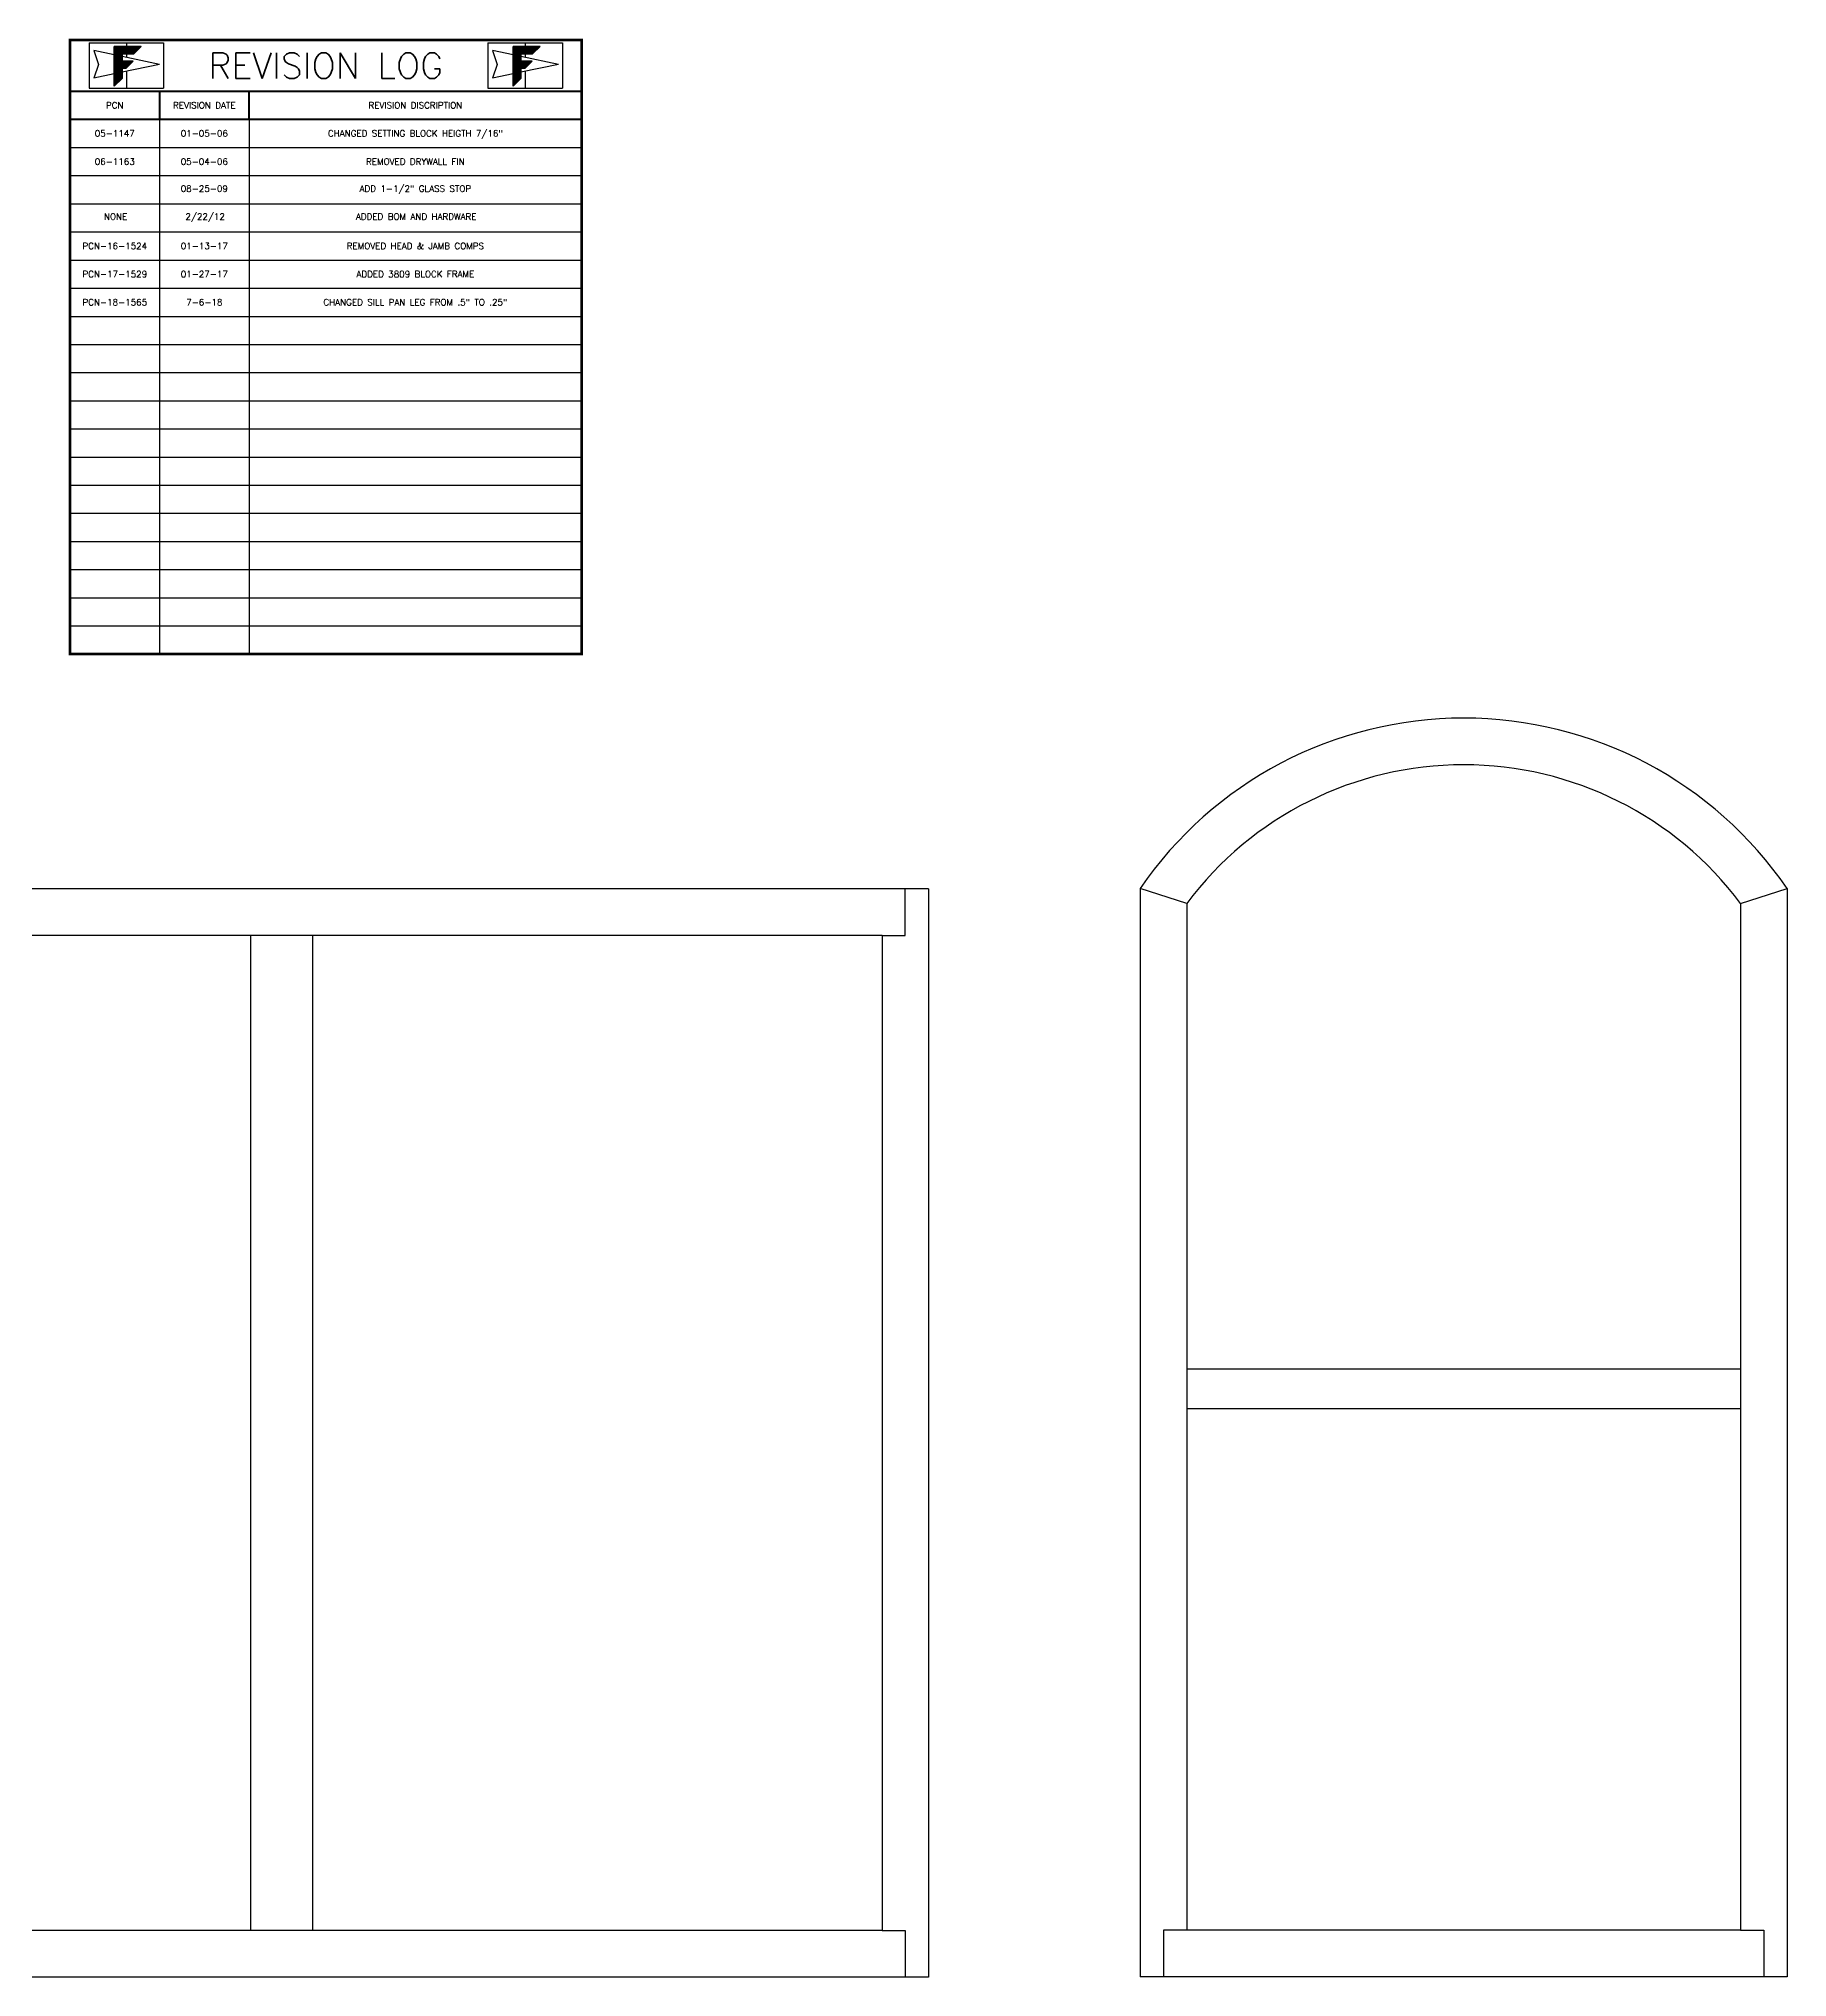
# Model space of a CAD drawing. Extents: x -26 to 91, y -47 to 75.
# Drawn here: x 22.9 to 91.2, y -46.7 to 29.1 of the extents above; entities that cross this region are included whole.
import ezdxf
from ezdxf.enums import TextEntityAlignment as Align

# ---------------------------------------------------------------- set-up
doc = ezdxf.new("R2010")
doc.units = 0
doc.header["$MEASUREMENT"] = 0
doc.layers.get('0').update_dxf_attribs({"linetype": 'CONTINUOUS'})
doc.layers.add('ELEV_FRAME', color=1, linetype='CONTINUOUS')
doc.layers.add('REVISION LOG', color=7, linetype='CONTINUOUS')
doc.styles.get("Standard").update_dxf_attribs({"font": 'simplex.shx'})

# ---------------------------------------------------------------- blocks, each defined once
blk = doc.blocks.new('*X23')
at = {"color": 0}
for p, q in [((7.233, 10.235), (7.463, 10.465)), ((7.233, 10.245), (7.452, 10.465)), ((7.233, 10.256), (7.442, 10.465)), ((7.233, 10.266), (7.431, 10.465)), ((7.233, 10.277), (7.42, 10.465)), ((7.233, 10.288), (7.41, 10.465)), ((7.233, 10.298), (7.399, 10.465)), ((7.233, 10.309), (7.389, 10.465)), ((7.233, 10.319), (7.378, 10.465)), ((7.233, 10.33), (7.367, 10.465)), ((7.233, 10.341), (7.357, 10.465)), ((7.233, 10.351), (7.346, 10.465)), ((7.233, 10.362), (7.336, 10.465)), ((7.233, 10.372), (7.325, 10.465)), ((7.233, 10.383), (7.314, 10.465)), ((7.233, 10.394), (7.304, 10.465)), ((7.233, 10.404), (7.293, 10.465)), ((7.233, 10.415), (7.283, 10.465)), ((7.233, 10.426), (7.272, 10.465)), ((7.233, 10.436), (7.261, 10.465)), ((7.233, 10.447), (7.251, 10.465)), ((7.233, 10.457), (7.24, 10.465)), ((7.355, 10.337), (7.233, 10.459)), ((7.355, 10.326), (7.233, 10.448)), ((7.355, 10.316), (7.233, 10.438)), ((7.355, 10.305), (7.233, 10.427)), ((7.355, 10.295), (7.233, 10.416)), ((7.355, 10.284), (7.233, 10.406)), ((7.355, 10.273), (7.233, 10.395)), ((7.355, 10.263), (7.233, 10.385)), ((7.355, 10.252), (7.233, 10.374)), ((7.355, 10.241), (7.233, 10.363)), ((7.44, 10.145), (7.233, 10.353)), ((7.233, 10.224), (7.355, 10.346)), ((7.435, 10.14), (7.233, 10.342)), ((7.233, 10.213), (7.355, 10.335)), ((7.43, 10.135), (7.233, 10.332)), ((7.233, 10.203), (7.355, 10.325)), ((7.424, 10.129), (7.233, 10.321)), ((7.233, 10.192), (7.355, 10.314)), ((7.416, 10.127), (7.233, 10.31)), ((7.355, 10.348), (7.238, 10.465)), ((7.365, 10.348), (7.249, 10.465)), ((7.375, 10.348), (7.259, 10.465)), ((7.386, 10.348), (7.27, 10.465)), ((7.396, 10.348), (7.28, 10.465)), ((7.407, 10.348), (7.291, 10.465)), ((7.418, 10.348), (7.302, 10.465)), ((7.428, 10.348), (7.312, 10.465)), ((7.439, 10.348), (7.323, 10.465)), ((7.449, 10.348), (7.333, 10.465)), ((7.46, 10.348), (7.344, 10.465)), ((7.471, 10.348), (7.355, 10.465)), ((7.357, 10.348), (7.473, 10.465)), ((7.481, 10.348), (7.365, 10.465)), ((7.368, 10.348), (7.484, 10.465)), ((7.492, 10.348), (7.376, 10.465)), ((7.379, 10.348), (7.495, 10.465)), ((7.503, 10.348), (7.386, 10.465)), ((7.389, 10.348), (7.505, 10.465)), ((7.513, 10.348), (7.397, 10.465)), ((7.4, 10.348), (7.516, 10.465)), ((7.524, 10.348), (7.408, 10.465)), ((7.41, 10.348), (7.526, 10.465)), ((7.534, 10.348), (7.418, 10.465)), ((7.421, 10.348), (7.537, 10.465)), ((7.542, 10.351), (7.429, 10.465)), ((7.432, 10.348), (7.548, 10.465)), ((7.548, 10.356), (7.439, 10.465)), ((7.442, 10.348), (7.558, 10.465)), ((7.553, 10.362), (7.45, 10.465)), ((7.453, 10.348), (7.569, 10.465)), ((7.558, 10.367), (7.461, 10.465)), ((7.463, 10.348), (7.58, 10.465)), ((7.563, 10.372), (7.471, 10.465)), ((7.474, 10.348), (7.59, 10.465)), ((7.569, 10.378), (7.482, 10.465)), ((7.485, 10.348), (7.601, 10.465)), ((7.574, 10.383), (7.492, 10.465)), ((7.495, 10.348), (7.611, 10.465)), ((7.579, 10.388), (7.503, 10.465)), ((7.506, 10.348), (7.622, 10.465)), ((7.585, 10.394), (7.514, 10.465)), ((7.516, 10.348), (7.633, 10.465)), ((7.59, 10.399), (7.524, 10.465)), ((7.527, 10.348), (7.643, 10.465)), ((7.595, 10.404), (7.535, 10.465)), ((7.538, 10.348), (7.654, 10.465)), ((7.601, 10.409), (7.546, 10.465)), ((7.606, 10.415), (7.556, 10.465)), ((7.611, 10.42), (7.567, 10.465)), ((7.616, 10.425), (7.577, 10.465)), ((7.622, 10.431), (7.588, 10.465)), ((7.627, 10.436), (7.599, 10.465)), ((7.632, 10.441), (7.609, 10.465)), ((7.638, 10.447), (7.62, 10.465)), ((7.643, 10.452), (7.63, 10.465)), ((7.648, 10.457), (7.641, 10.465)), ((7.654, 10.462), (7.652, 10.465)), ((7.233, 10.182), (7.355, 10.304)), ((7.405, 10.127), (7.233, 10.3)), ((7.233, 10.171), (7.355, 10.293)), ((7.395, 10.127), (7.233, 10.289)), ((7.233, 10.16), (7.355, 10.282)), ((7.384, 10.127), (7.233, 10.279)), ((7.233, 10.15), (7.355, 10.272)), ((7.373, 10.127), (7.233, 10.268)), ((7.233, 10.139), (7.355, 10.261)), ((7.363, 10.127), (7.233, 10.257)), ((7.233, 10.129), (7.355, 10.25)), ((7.355, 10.125), (7.233, 10.247)), ((7.233, 10.118), (7.355, 10.24)), ((7.233, 10.012), (7.457, 10.236)), ((7.233, 10.022), (7.446, 10.236)), ((7.233, 10.033), (7.436, 10.236)), ((7.233, 10.044), (7.425, 10.236)), ((7.233, 10.054), (7.415, 10.236)), ((7.233, 10.065), (7.404, 10.236)), ((7.233, 10.076), (7.393, 10.236)), ((7.233, 10.086), (7.383, 10.236)), ((7.233, 10.097), (7.372, 10.236)), ((7.233, 10.107), (7.362, 10.236)), ((7.355, 10.114), (7.233, 10.236)), ((7.355, 10.104), (7.233, 10.226)), ((7.355, 10.093), (7.233, 10.215)), ((7.355, 10.082), (7.233, 10.204)), ((7.355, 10.072), (7.233, 10.194)), ((7.355, 10.061), (7.233, 10.183)), ((7.355, 10.051), (7.233, 10.172)), ((7.355, 10.04), (7.233, 10.162)), ((7.355, 10.029), (7.233, 10.151)), ((7.355, 10.019), (7.233, 10.141)), ((7.355, 10.008), (7.233, 10.13)), ((7.233, 10.001), (7.355, 10.123)), ((7.355, 9.998), (7.233, 10.119)), ((7.233, 9.991), (7.355, 10.113)), ((7.355, 9.987), (7.233, 10.109)), ((7.233, 9.98), (7.355, 10.102)), ((7.355, 9.976), (7.233, 10.098)), ((7.233, 9.969), (7.355, 10.091)), ((7.355, 9.966), (7.233, 10.088)), ((7.233, 9.959), (7.355, 10.081)), ((7.35, 9.96), (7.233, 10.077)), ((7.233, 9.948), (7.355, 10.07)), ((7.345, 9.955), (7.233, 10.066)), ((7.233, 9.938), (7.355, 10.06)), ((7.339, 9.949), (7.233, 10.056)), ((7.233, 9.927), (7.355, 10.049)), ((7.334, 9.944), (7.233, 10.045)), ((7.233, 9.916), (7.355, 10.038)), ((7.329, 9.939), (7.233, 10.035)), ((7.233, 9.906), (7.355, 10.028)), ((7.324, 9.933), (7.233, 10.024)), ((7.233, 9.895), (7.355, 10.017)), ((7.318, 9.928), (7.233, 10.013)), ((7.233, 9.885), (7.355, 10.007)), ((7.313, 9.923), (7.233, 10.003)), ((7.359, 10.127), (7.468, 10.236)), ((7.446, 10.151), (7.36, 10.236)), ((7.37, 10.127), (7.478, 10.236)), ((7.451, 10.156), (7.371, 10.236)), ((7.38, 10.127), (7.489, 10.236)), ((7.456, 10.161), (7.382, 10.236)), ((7.391, 10.127), (7.5, 10.236)), ((7.462, 10.167), (7.392, 10.236)), ((7.402, 10.127), (7.51, 10.236)), ((7.467, 10.172), (7.403, 10.236)), ((7.412, 10.127), (7.521, 10.236)), ((7.472, 10.177), (7.413, 10.236)), ((7.477, 10.182), (7.424, 10.236)), ((7.483, 10.188), (7.435, 10.236)), ((7.488, 10.193), (7.445, 10.236)), ((7.493, 10.198), (7.456, 10.236)), ((7.499, 10.204), (7.466, 10.236)), ((7.504, 10.209), (7.477, 10.236)), ((7.509, 10.214), (7.488, 10.236)), ((7.515, 10.22), (7.498, 10.236)), ((7.52, 10.225), (7.509, 10.236)), ((7.525, 10.23), (7.519, 10.236)), ((7.531, 10.236), (7.53, 10.236)), ((7.233, 9.874), (7.355, 9.996)), ((7.308, 9.917), (7.233, 9.992)), ((7.233, 9.863), (7.355, 9.985)), ((7.302, 9.912), (7.233, 9.982)), ((7.233, 9.853), (7.355, 9.975)), ((7.297, 9.907), (7.233, 9.971)), ((7.292, 9.902), (7.233, 9.96)), ((7.286, 9.896), (7.233, 9.95)), ((7.281, 9.891), (7.233, 9.939)), ((7.276, 9.886), (7.233, 9.929)), ((7.271, 9.88), (7.233, 9.918)), ((7.265, 9.875), (7.233, 9.907)), ((7.26, 9.87), (7.233, 9.897)), ((7.255, 9.864), (7.233, 9.886)), ((7.249, 9.859), (7.233, 9.876)), ((7.244, 9.854), (7.233, 9.865)), ((7.239, 9.849), (7.233, 9.854)), ((7.233, 9.843), (7.233, 9.844))]:
    blk.add_line(p, q, dxfattribs=at)

msp = doc.modelspace()

# ---------------------------------------------------------------- linework, layer by layer
at = {"layer": 'ELEV_FRAME'}
for p, q in [((32.359, -4.136), (7.062, -4.136)), ((57.656, -4.136), (32.359, -4.136)), ((56.744, -5.959), (56.744, -4.136)), ((57.656, -4.136), (57.656, -46.682)), ((65.92, -4.124), (65.92, -46.67)), ((67.743, -4.709), (65.92, -4.124)), ((89.394, -4.709), (91.216, -4.124)), ((91.216, -4.124), (91.216, -46.67)), ((91.216, -4.124), (91.216, -46.67)), ((67.743, -4.709), (67.743, -44.848)), ((89.394, -4.709), (89.394, -44.848)), ((55.833, -5.959), (7.973, -5.959)), ((31.145, -5.959), (31.145, -44.86)), ((33.572, -5.959), (33.572, -44.86)), ((55.833, -5.959), (56.744, -5.959)), ((55.833, -5.959), (55.833, -44.86)), ((67.743, -22.902), (89.394, -22.902)), ((67.743, -24.45), (89.394, -24.45)), ((55.833, -44.86), (7.973, -44.86)), ((55.833, -44.86), (56.744, -44.86)), ((56.744, -44.86), (56.744, -46.682)), ((67.743, -44.848), (66.831, -44.848)), ((66.831, -44.848), (66.831, -46.67)), ((89.394, -44.848), (67.743, -44.848)), ((89.394, -44.848), (90.305, -44.848)), ((90.305, -44.848), (90.305, -46.67)), ((32.359, -46.682), (7.062, -46.682)), ((57.656, -46.682), (32.359, -46.682)), ((91.216, -46.67), (65.92, -46.67))]:
    msp.add_line(p, q, dxfattribs=at)
for radius, start, end in [(15.34, 34.45574, 145.54426), (13.517, 36.78353, 143.21647)]:
    msp.add_arc((78.568, -12.803), radius, start, end, dxfattribs=at)
at = {"layer": 'REVISION LOG', "color": 151}
for p, q in [((24.842, 28.929), (27.753, 28.929)), ((24.842, 28.929), (24.842, 27.158)), ((26.298, 28.929), (26.298, 28.79)), ((27.753, 28.929), (27.753, 27.158)), ((40.431, 28.929), (43.342, 28.929)), ((40.431, 28.929), (40.431, 27.158)), ((41.886, 28.929), (41.886, 28.79)), ((43.342, 28.929), (43.342, 27.158)), ((26.298, 28.5), (26.298, 28.366)), ((41.886, 28.5), (41.886, 28.366)), ((26.298, 27.821), (26.298, 27.158)), ((41.886, 27.821), (41.886, 27.158)), ((24.842, 27.158), (27.753, 27.158)), ((40.431, 27.158), (43.342, 27.158))]:
    msp.add_line(p, q, dxfattribs=at)
at = {"layer": 'REVISION LOG', "color": 1}
for p, q in [((25.82, 28.466), (25.021, 28.634)), ((25.021, 28.634), (25.201, 28.093)), ((25.201, 28.093), (25.021, 27.552)), ((27.594, 28.093), (26.125, 28.402)), ((27.594, 28.093), (26.125, 27.784)), ((41.409, 28.466), (40.61, 28.634)), ((40.61, 28.634), (40.79, 28.093)), ((40.79, 28.093), (40.61, 27.552)), ((43.183, 28.093), (41.714, 28.402)), ((43.183, 28.093), (41.714, 27.784)), ((25.82, 27.72), (25.021, 27.552)), ((41.409, 27.72), (40.61, 27.552))]:
    msp.add_line(p, q, dxfattribs=at)
at = {"layer": 'REVISION LOG'}
for p, q in [((31.092, 27.043), (31.092, 5.043)), ((27.592, 25.943), (27.592, 5.043)), ((24.092, 24.843), (44.092, 24.843)), ((24.092, 23.743), (44.092, 23.743)), ((24.092, 22.643), (44.092, 22.643)), ((24.092, 21.543), (44.092, 21.543)), ((24.092, 20.443), (44.092, 20.443)), ((24.092, 19.343), (44.092, 19.343)), ((24.092, 18.243), (44.092, 18.243)), ((24.092, 17.143), (44.092, 17.143)), ((24.092, 16.043), (44.092, 16.043)), ((24.092, 14.943), (44.092, 14.943)), ((24.092, 13.843), (44.092, 13.843)), ((24.092, 12.743), (44.092, 12.743)), ((24.092, 11.643), (44.092, 11.643)), ((24.092, 10.543), (44.092, 10.543)), ((24.092, 9.443), (44.092, 9.443)), ((24.092, 8.343), (44.092, 8.343)), ((24.092, 7.243), (44.092, 7.243)), ((24.092, 6.143), (44.092, 6.143))]:
    msp.add_line(p, q, dxfattribs=at)
at = {"layer": 'REVISION LOG', "const_width": 0.1}
msp.add_lwpolyline([(44.092, 5.043), (44.092, 29.043), (24.092, 29.043), (24.092, 5.043), (44.092, 5.043), (44.092, 5.043)], close=True, dxfattribs=at)
at = {"layer": 'REVISION LOG', "color": 151}
for points in [[(26.125, 27.54), (26.125, 27.947), (26.293, 27.947), (26.125, 27.947), (26.125, 27.54), (25.82, 27.236), (25.82, 28.79), (26.877, 28.79), (26.586, 28.5), (26.125, 28.5), (26.125, 28.219), (26.565, 28.219), (26.125, 28.219), (26.125, 28.5), (26.586, 28.5), (26.877, 28.79), (25.82, 28.79), (25.82, 27.236), (26.125, 27.54), (26.125, 27.947), (26.293, 27.947), (26.565, 28.219), (26.125, 28.219), (26.125, 28.5), (26.586, 28.5), (26.877, 28.79), (25.82, 28.79), (25.82, 27.236)], [(41.714, 27.54), (41.714, 27.947), (41.882, 27.947), (41.714, 27.947), (41.714, 27.54), (41.409, 27.236), (41.409, 28.79), (42.466, 28.79), (42.175, 28.5), (41.714, 28.5), (41.714, 28.219), (42.154, 28.219), (41.714, 28.219), (41.714, 28.5), (42.175, 28.5), (42.466, 28.79), (41.409, 28.79), (41.409, 27.236), (41.714, 27.54), (41.714, 27.947), (41.882, 27.947), (42.154, 28.219), (41.714, 28.219), (41.714, 28.5), (42.175, 28.5), (42.466, 28.79), (41.409, 28.79), (41.409, 27.236)]]:
    msp.add_lwpolyline(points, close=True, dxfattribs=at)
at = {"layer": 'REVISION LOG', "const_width": 0.08}
for points in [[(24.092, 27.043), (44.092, 27.043)], [(27.592, 27.043), (27.592, 25.943)], [(31.092, 27.043), (31.092, 25.943)], [(24.092, 25.943), (44.092, 25.943)]]:
    msp.add_lwpolyline(points, dxfattribs=at)

# ---------------------------------------------------------------- block references
at = {"layer": 'REVISION LOG', "color": 151, "xscale": 2.5, "yscale": 2.5, "zscale": 2.5}
for p in [(7.737, 2.629), (23.326, 2.629)]:
    msp.add_blockref('*X23', p, dxfattribs=at)

# ---------------------------------------------------------------- texts
at = {"layer": 'REVISION LOG'}
for s, height, p in [('REVISION LOG', 1, (34.092, 28.043)), ('PCN', 0.25, (25.842, 26.493)), ('REVISION DATE', 0.25, (29.342, 26.493)), ('REVISION DISCRIPTION', 0.25, (37.592, 26.493)), ('05-1147', 0.25, (25.842, 25.393)), ('01-05-06', 0.25, (29.342, 25.393)), ('CHANGED SETTING BLOCK HEIGTH 7/16"', 0.25, (37.592, 25.393)), ('06-1163', 0.25, (25.842, 24.293)), ('05-04-06', 0.25, (29.342, 24.293)), ('REMOVED DRYWALL FIN', 0.25, (37.592, 24.293)), ('08-25-09', 0.25, (29.342, 23.235)), ('ADD 1-1/2" GLASS STOP', 0.25, (37.592, 23.235)), ('NONE', 0.25, (25.875, 22.143)), ('2/22/12', 0.25, (29.375, 22.143)), ('ADDED BOM AND HARDWARE', 0.25, (37.625, 22.143)), ('PCN-16-1524', 0.25, (25.842, 20.993)), ('01-13-17', 0.25, (29.342, 20.993)), ('REMOVED HEAD & JAMB COMPS', 0.25, (37.592, 20.993)), ('PCN-17-1529', 0.25, (25.842, 19.893)), ('01-27-17', 0.25, (29.342, 19.893)), ('ADDED 3809 BLOCK FRAME', 0.25, (37.592, 19.893)), ('PCN-18-1565', 0.25, (25.842, 18.793)), ('7-6-18', 0.25, (29.342, 18.793)), ('CHANGED SILL PAN LEG FROM .5" TO .25"', 0.25, (37.592, 18.793))]:
    msp.add_text(s, height=height, dxfattribs=at).set_placement(p, align=Align.MIDDLE_CENTER)

doc.saveas('drawing.dxf')
